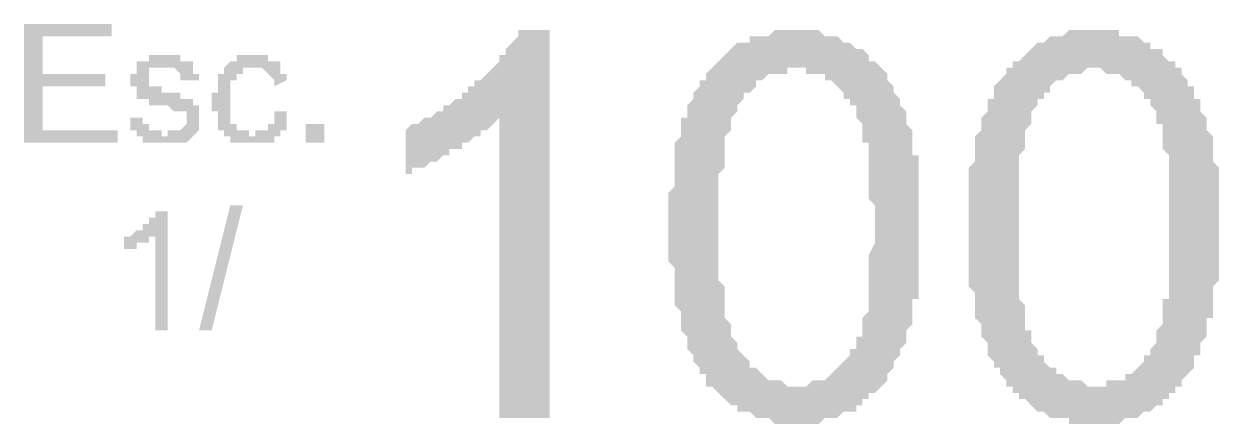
# Model space of a CAD drawing. Header units: inches. Extents: x 17 to 643, y -49 to 16.
# Drawn here: x 630.387 to 631.889, y -48.497 to -47.994 of the extents above; entities that cross this region are included whole.
import ezdxf

# ---------------------------------------------------------------- set-up
doc = ezdxf.new("R2010")
doc.units = ezdxf.units.IN
doc.header["$MEASUREMENT"] = 0
doc.layers.add('PDF_Rellenos sólidos', color=7, linetype='Continuous')

msp = doc.modelspace()

# ---------------------------------------------------------------- hatches: boundary and pattern name
at = {"layer": 'PDF_Rellenos sólidos', "transparency": 33554559}
for points in [[(630.3874, -48.1429), (630.3874, -47.9935), (630.4974, -47.9935), (630.4974, -48.0092), (630.4109, -48.0092), (630.4109, -48.0564), (630.4895, -48.0564), (630.4895, -48.0721), (630.4109, -48.0721), (630.4109, -48.1272), (630.5053, -48.1272), (630.5053, -48.1429)], [(631.0476, -48.4887), (630.9847, -48.4887), (630.9847, -48.1114), (630.9847, -48.1114), (630.9769, -48.1193), (630.9769, -48.1193), (630.969, -48.1272), (630.9612, -48.1272), (630.9612, -48.135), (630.9533, -48.135), (630.9454, -48.1429), (630.9376, -48.1429), (630.9376, -48.1507), (630.9297, -48.1507), (630.9219, -48.1507), (630.9219, -48.1586), (630.914, -48.1586), (630.9061, -48.1665), (630.8983, -48.1665), (630.8904, -48.1743), (630.8904, -48.1743), (630.8826, -48.1743), (630.8747, -48.1743), (630.8747, -48.1822), (630.8668, -48.1822), (630.8668, -48.1272), (630.8747, -48.1193), (630.8826, -48.1193), (630.8904, -48.1114), (630.8983, -48.1114), (630.8983, -48.1114), (630.9061, -48.1036), (630.914, -48.1036), (630.914, -48.0957), (630.9219, -48.0957), (630.9297, -48.0878), (630.9376, -48.0878), (630.9376, -48.08), (630.9454, -48.08), (630.9454, -48.0721), (630.9533, -48.0721), (630.9533, -48.0643), (630.9612, -48.0643), (630.969, -48.0564), (630.9769, -48.0485), (630.9769, -48.0485), (630.9847, -48.0407), (630.9847, -48.0328), (630.9926, -48.0328), (630.9926, -48.025), (631.0005, -48.0171), (631.0005, -48.0171), (631.0083, -48.0092), (631.0083, -48.0014), (631.0083, -48.0014), (631.0476, -48.0014)], [(630.521, -48.1114), (630.5367, -48.1114), (630.5367, -48.1114), (630.5367, -48.1114), (630.5367, -48.1114), (630.5367, -48.1193), (630.5446, -48.1193), (630.5446, -48.1193), (630.5446, -48.1193), (630.5446, -48.1272), (630.5446, -48.1272), (630.5446, -48.1272), (630.5446, -48.1272), (630.5524, -48.1272), (630.5524, -48.1272), (630.5524, -48.1272), (630.5524, -48.1272), (630.5603, -48.1272), (630.5603, -48.1272), (630.5603, -48.1272), (630.5603, -48.135), (630.5681, -48.135), (630.5681, -48.135), (630.5681, -48.135), (630.5681, -48.1272), (630.576, -48.1272), (630.576, -48.1272), (630.576, -48.1272), (630.576, -48.1272), (630.5839, -48.1272), (630.5839, -48.1272), (630.5839, -48.1272), (630.5839, -48.1272), (630.5839, -48.1272), (630.5917, -48.1193), (630.5917, -48.1193), (630.5917, -48.1193), (630.5917, -48.1193), (630.5917, -48.1193), (630.5917, -48.1114), (630.5917, -48.1114), (630.5917, -48.1114), (630.5917, -48.1114), (630.5917, -48.1036), (630.5839, -48.1036), (630.5839, -48.1036), (630.5839, -48.1036), (630.5839, -48.1036), (630.5839, -48.1036), (630.5839, -48.1036), (630.576, -48.1036), (630.576, -48.1036), (630.576, -48.1036), (630.5681, -48.0957), (630.5681, -48.0957), (630.5681, -48.0957), (630.5603, -48.0957), (630.5603, -48.0957), (630.5603, -48.0957), (630.5603, -48.0957), (630.5524, -48.0957), (630.5524, -48.0957), (630.5524, -48.0957), (630.5446, -48.0957), (630.5446, -48.0957), (630.5446, -48.0878), (630.5446, -48.0878), (630.5446, -48.0878), (630.5367, -48.0878), (630.5367, -48.0878), (630.5367, -48.0878), (630.5367, -48.0878), (630.5367, -48.0878), (630.5288, -48.0878), (630.5288, -48.08), (630.5288, -48.08), (630.5288, -48.08), (630.5288, -48.08), (630.5288, -48.08), (630.5288, -48.0721), (630.521, -48.0721), (630.521, -48.0721), (630.521, -48.0721), (630.521, -48.0643), (630.521, -48.0643), (630.521, -48.0643), (630.521, -48.0643), (630.521, -48.0564), (630.521, -48.0564), (630.521, -48.0564), (630.5288, -48.0564), (630.5288, -48.0485), (630.5288, -48.0485), (630.5288, -48.0485), (630.5288, -48.0485), (630.5288, -48.0485), (630.5288, -48.0407), (630.5367, -48.0407), (630.5367, -48.0407), (630.5367, -48.0407), (630.5367, -48.0407), (630.5367, -48.0407), (630.5367, -48.0407), (630.5446, -48.0407), (630.5446, -48.0328), (630.5446, -48.0328), (630.5446, -48.0328), (630.5524, -48.0328), (630.5524, -48.0328), (630.5524, -48.0328), (630.5524, -48.0328), (630.5603, -48.0328), (630.5603, -48.0328), (630.5603, -48.0328), (630.5603, -48.0328), (630.5681, -48.0328), (630.5681, -48.0328), (630.5681, -48.0328), (630.5681, -48.0328), (630.576, -48.0328), (630.576, -48.0328), (630.576, -48.0328), (630.5839, -48.0328), (630.5839, -48.0328), (630.5839, -48.0328), (630.5839, -48.0407), (630.5839, -48.0407), (630.5917, -48.0407), (630.5917, -48.0407), (630.5917, -48.0407), (630.5917, -48.0407), (630.5996, -48.0407), (630.5996, -48.0485), (630.5996, -48.0485), (630.5996, -48.0485), (630.5996, -48.0485), (630.5996, -48.0485), (630.5996, -48.0485), (630.5996, -48.0564), (630.6074, -48.0564), (630.6074, -48.0564), (630.6074, -48.0564), (630.6074, -48.0643), (630.6074, -48.0643), (630.5917, -48.0643), (630.5839, -48.0643), (630.5839, -48.0643), (630.5839, -48.0564), (630.5839, -48.0564), (630.5839, -48.0564), (630.5839, -48.0564), (630.5839, -48.0564), (630.5839, -48.0564), (630.576, -48.0485), (630.576, -48.0485), (630.576, -48.0485), (630.576, -48.0485), (630.576, -48.0485), (630.5681, -48.0485), (630.5681, -48.0485), (630.5681, -48.0485), (630.5681, -48.0485), (630.5603, -48.0485), (630.5603, -48.0485), (630.5603, -48.0485), (630.5524, -48.0485), (630.5524, -48.0485), (630.5524, -48.0485), (630.5524, -48.0485), (630.5446, -48.0485), (630.5446, -48.0485), (630.5446, -48.0564), (630.5446, -48.0564), (630.5446, -48.0564), (630.5446, -48.0564), (630.5446, -48.0564), (630.5446, -48.0643), (630.5446, -48.0643), (630.5446, -48.0643), (630.5446, -48.0643), (630.5446, -48.0643), (630.5446, -48.0721), (630.5446, -48.0721), (630.5446, -48.0721), (630.5446, -48.0721), (630.5524, -48.0721), (630.5524, -48.0721), (630.5524, -48.0721), (630.5524, -48.0721), (630.5524, -48.0721), (630.5524, -48.0721), (630.5603, -48.0721), (630.5603, -48.08), (630.5603, -48.08), (630.5681, -48.08), (630.5681, -48.08), (630.5681, -48.08), (630.5681, -48.08), (630.576, -48.08), (630.576, -48.08), (630.576, -48.08), (630.5839, -48.08), (630.5839, -48.08), (630.5839, -48.08), (630.5839, -48.0878), (630.5917, -48.0878), (630.5917, -48.0878), (630.5917, -48.0878), (630.5917, -48.0878), (630.5917, -48.0878), (630.5917, -48.0878), (630.5996, -48.0878), (630.5996, -48.0878), (630.5996, -48.0878), (630.5996, -48.0957), (630.6074, -48.0957), (630.6074, -48.0957), (630.6074, -48.0957), (630.6074, -48.0957), (630.6074, -48.1036), (630.6074, -48.1036), (630.6074, -48.1036), (630.6074, -48.1036), (630.6074, -48.1114), (630.6074, -48.1114), (630.6074, -48.1114), (630.6074, -48.1114), (630.6074, -48.1114), (630.6074, -48.1193), (630.6074, -48.1193), (630.6074, -48.1193), (630.6074, -48.1193), (630.6074, -48.1272), (630.6074, -48.1272), (630.6074, -48.1272), (630.6074, -48.1272), (630.6074, -48.1272), (630.5996, -48.135), (630.5996, -48.135), (630.5996, -48.135), (630.5996, -48.135), (630.5996, -48.135), (630.5917, -48.1429), (630.5917, -48.1429), (630.5917, -48.1429), (630.5917, -48.1429), (630.5839, -48.1429), (630.5839, -48.1429), (630.5839, -48.1429), (630.5839, -48.1429), (630.576, -48.1429), (630.576, -48.1429), (630.576, -48.1429), (630.576, -48.1429), (630.5681, -48.1429), (630.5681, -48.1429), (630.5681, -48.1429), (630.5681, -48.1429), (630.5603, -48.1429), (630.5603, -48.1429), (630.5603, -48.1429), (630.5603, -48.1429), (630.5524, -48.1429), (630.5524, -48.1429), (630.5524, -48.1429), (630.5446, -48.1429), (630.5446, -48.1429), (630.5446, -48.1429), (630.5446, -48.1429), (630.5446, -48.1429), (630.5367, -48.1429), (630.5367, -48.1429), (630.5367, -48.1429), (630.5367, -48.135), (630.5367, -48.135), (630.5367, -48.135), (630.5288, -48.135), (630.5288, -48.135), (630.5288, -48.135), (630.5288, -48.1272), (630.5288, -48.1272), (630.5288, -48.1272), (630.521, -48.1272), (630.521, -48.1272), (630.521, -48.1193), (630.521, -48.1193), (630.521, -48.1193), (630.521, -48.1193), (630.521, -48.1114), (630.521, -48.1114)], [(630.7018, -48.1036), (630.7175, -48.1036), (630.7175, -48.1114), (630.7175, -48.1114), (630.7175, -48.1114), (630.7175, -48.1114), (630.7175, -48.1193), (630.7175, -48.1193), (630.7175, -48.1193), (630.7175, -48.1193), (630.7175, -48.1272), (630.7096, -48.1272), (630.7096, -48.1272), (630.7096, -48.1272), (630.7096, -48.135), (630.7096, -48.135), (630.7096, -48.135), (630.7096, -48.135), (630.7018, -48.135), (630.7018, -48.135), (630.7018, -48.135), (630.7018, -48.1429), (630.7018, -48.1429), (630.6939, -48.1429), (630.6939, -48.1429), (630.6939, -48.1429), (630.6939, -48.1429), (630.686, -48.1429), (630.686, -48.1429), (630.686, -48.1429), (630.686, -48.1429), (630.6782, -48.1429), (630.6782, -48.1429), (630.6782, -48.1429), (630.6782, -48.1429), (630.6703, -48.1429), (630.6703, -48.1429), (630.6703, -48.1429), (630.6703, -48.1429), (630.6625, -48.1429), (630.6625, -48.1429), (630.6625, -48.1429), (630.6625, -48.1429), (630.6546, -48.1429), (630.6546, -48.1429), (630.6546, -48.1429), (630.6546, -48.1429), (630.6467, -48.1429), (630.6467, -48.135), (630.6467, -48.135), (630.6467, -48.135), (630.6467, -48.135), (630.6389, -48.135), (630.6389, -48.135), (630.6389, -48.135), (630.6389, -48.1272), (630.6389, -48.1272), (630.6389, -48.1272), (630.6389, -48.1272), (630.631, -48.1272), (630.631, -48.1193), (630.631, -48.1193), (630.631, -48.1193), (630.631, -48.1193), (630.631, -48.1193), (630.631, -48.1114), (630.631, -48.1114), (630.631, -48.1114), (630.631, -48.1114), (630.631, -48.1036), (630.631, -48.1036), (630.6232, -48.1036), (630.6232, -48.0957), (630.6232, -48.0957), (630.6232, -48.0957), (630.6232, -48.0957), (630.6232, -48.0878), (630.6232, -48.0878), (630.6232, -48.0878), (630.6232, -48.08), (630.6232, -48.08), (630.6232, -48.08), (630.631, -48.08), (630.631, -48.0721), (630.631, -48.0721), (630.631, -48.0721), (630.631, -48.0721), (630.631, -48.0643), (630.631, -48.0643), (630.631, -48.0643), (630.631, -48.0643), (630.631, -48.0564), (630.631, -48.0564), (630.631, -48.0564), (630.631, -48.0564), (630.6389, -48.0564), (630.6389, -48.0485), (630.6389, -48.0485), (630.6389, -48.0485), (630.6389, -48.0485), (630.6389, -48.0485), (630.6467, -48.0407), (630.6467, -48.0407), (630.6467, -48.0407), (630.6467, -48.0407), (630.6467, -48.0407), (630.6467, -48.0407), (630.6546, -48.0407), (630.6546, -48.0407), (630.6546, -48.0407), (630.6546, -48.0328), (630.6625, -48.0328), (630.6625, -48.0328), (630.6625, -48.0328), (630.6625, -48.0328), (630.6703, -48.0328), (630.6703, -48.0328), (630.6703, -48.0328), (630.6703, -48.0328), (630.6782, -48.0328), (630.6782, -48.0328), (630.6782, -48.0328), (630.686, -48.0328), (630.686, -48.0328), (630.686, -48.0328), (630.686, -48.0328), (630.6939, -48.0328), (630.6939, -48.0328), (630.6939, -48.0328), (630.6939, -48.0407), (630.7018, -48.0407), (630.7018, -48.0407), (630.7018, -48.0407), (630.7018, -48.0407), (630.7018, -48.0407), (630.7096, -48.0407), (630.7096, -48.0485), (630.7096, -48.0485), (630.7096, -48.0485), (630.7096, -48.0485), (630.7096, -48.0485), (630.7096, -48.0564), (630.7175, -48.0564), (630.7175, -48.0564), (630.7175, -48.0564), (630.7175, -48.0564), (630.7175, -48.0643), (630.7175, -48.0643), (630.7175, -48.0643), (630.7175, -48.0643), (630.7018, -48.0721), (630.7018, -48.0643), (630.7018, -48.0643), (630.7018, -48.0643), (630.7018, -48.0643), (630.6939, -48.0564), (630.6939, -48.0564), (630.6939, -48.0564), (630.6939, -48.0564), (630.6939, -48.0564), (630.6939, -48.0564), (630.6939, -48.0564), (630.686, -48.0485), (630.686, -48.0485), (630.686, -48.0485), (630.686, -48.0485), (630.6782, -48.0485), (630.6782, -48.0485), (630.6782, -48.0485), (630.6782, -48.0485), (630.6703, -48.0485), (630.6703, -48.0485), (630.6703, -48.0485), (630.6703, -48.0485), (630.6625, -48.0485), (630.6625, -48.0485), (630.6625, -48.0485), (630.6625, -48.0485), (630.6625, -48.0564), (630.6546, -48.0564), (630.6546, -48.0564), (630.6546, -48.0564), (630.6546, -48.0564), (630.6546, -48.0564), (630.6546, -48.0643), (630.6546, -48.0643), (630.6467, -48.0643), (630.6467, -48.0643), (630.6467, -48.0643), (630.6467, -48.0721), (630.6467, -48.0721), (630.6467, -48.0721), (630.6467, -48.0721), (630.6467, -48.08), (630.6467, -48.08), (630.6467, -48.08), (630.6467, -48.0878), (630.6467, -48.0878), (630.6467, -48.0878), (630.6467, -48.0878), (630.6467, -48.0957), (630.6467, -48.0957), (630.6467, -48.0957), (630.6467, -48.1036), (630.6467, -48.1036), (630.6467, -48.1036), (630.6467, -48.1036), (630.6467, -48.1114), (630.6467, -48.1114), (630.6467, -48.1114), (630.6467, -48.1114), (630.6467, -48.1193), (630.6467, -48.1193), (630.6546, -48.1193), (630.6546, -48.1193), (630.6546, -48.1193), (630.6546, -48.1193), (630.6546, -48.1193), (630.6546, -48.1272), (630.6546, -48.1272), (630.6625, -48.1272), (630.6625, -48.1272), (630.6625, -48.1272), (630.6625, -48.1272), (630.6703, -48.1272), (630.6703, -48.1272), (630.6703, -48.1272), (630.6703, -48.135), (630.6782, -48.135), (630.6782, -48.135), (630.6782, -48.135), (630.6782, -48.1272), (630.6782, -48.1272), (630.686, -48.1272), (630.686, -48.1272), (630.686, -48.1272), (630.686, -48.1272), (630.6939, -48.1272), (630.6939, -48.1272), (630.6939, -48.1272), (630.6939, -48.1272), (630.6939, -48.1193), (630.6939, -48.1193), (630.7018, -48.1193), (630.7018, -48.1193), (630.7018, -48.1193), (630.7018, -48.1114), (630.7018, -48.1114), (630.7018, -48.1114), (630.7018, -48.1036), (630.7018, -48.1036), (630.7018, -48.1036)], [(630.5681, -48.3787), (630.5524, -48.3787), (630.5524, -48.2608), (630.5446, -48.2608), (630.5446, -48.2608), (630.5446, -48.2608), (630.5446, -48.2608), (630.5446, -48.2686), (630.5367, -48.2686), (630.5367, -48.2686), (630.5367, -48.2686), (630.5367, -48.2686), (630.5288, -48.2686), (630.5288, -48.2686), (630.5288, -48.2765), (630.5288, -48.2765), (630.5288, -48.2765), (630.521, -48.2765), (630.521, -48.2765), (630.521, -48.2765), (630.521, -48.2765), (630.5131, -48.2765), (630.5131, -48.2765), (630.5131, -48.2844), (630.5131, -48.2844), (630.5131, -48.2608), (630.5131, -48.2608), (630.5131, -48.2608), (630.521, -48.2608), (630.521, -48.2608), (630.521, -48.2608), (630.521, -48.2608), (630.5288, -48.2529), (630.5288, -48.2529), (630.5288, -48.2529), (630.5288, -48.2529), (630.5288, -48.2529), (630.5367, -48.2529), (630.5367, -48.2451), (630.5367, -48.2451), (630.5367, -48.2451), (630.5367, -48.2451), (630.5446, -48.2451), (630.5446, -48.2451), (630.5446, -48.2372), (630.5446, -48.2372), (630.5446, -48.2372), (630.5524, -48.2372), (630.5524, -48.2372), (630.5524, -48.2293), (630.5524, -48.2293), (630.5524, -48.2293), (630.5524, -48.2293), (630.5524, -48.2293), (630.5524, -48.2293), (630.5681, -48.2293)]]:
    msp.add_hatch(color=256, dxfattribs=at).paths.add_polyline_path(points)
h = msp.add_hatch(color=256, dxfattribs=at)
h.paths.add_polyline_path([(631.197, -48.2529), (631.197, -48.2372), (631.197, -48.2293), (631.197, -48.2215), (631.197, -48.2136), (631.197, -48.2136), (631.197, -48.2058), (631.2048, -48.1979), (631.2048, -48.19), (631.2048, -48.1822), (631.2048, -48.1743), (631.2048, -48.1665), (631.2048, -48.1586), (631.2048, -48.1586), (631.2048, -48.1507), (631.2048, -48.1429), (631.2127, -48.135), (631.2127, -48.135), (631.2127, -48.1272), (631.2127, -48.1193), (631.2127, -48.1114), (631.2205, -48.1114), (631.2205, -48.1036), (631.2205, -48.0957), (631.2284, -48.0878), (631.2284, -48.0878), (631.2284, -48.08), (631.2363, -48.0721), (631.2363, -48.0643), (631.2441, -48.0643), (631.2441, -48.0564), (631.252, -48.0485), (631.252, -48.0485), (631.2598, -48.0407), (631.2598, -48.0407), (631.2677, -48.0328), (631.2677, -48.0328), (631.2756, -48.025), (631.2756, -48.025), (631.2834, -48.0171), (631.2913, -48.0171), (631.2991, -48.0171), (631.2991, -48.0092), (631.307, -48.0092), (631.3149, -48.0092), (631.3227, -48.0092), (631.3306, -48.0014), (631.3306, -48.0014), (631.3384, -48.0014), (631.3463, -48.0014), (631.3542, -48.0014), (631.3542, -48.0014), (631.362, -48.0014), (631.3699, -48.0014), (631.3777, -48.0014), (631.3856, -48.0014), (631.3935, -48.0092), (631.4013, -48.0092), (631.4013, -48.0092), (631.4092, -48.0092), (631.417, -48.0171), (631.4249, -48.0171), (631.4249, -48.0171), (631.4328, -48.025), (631.4328, -48.025), (631.4406, -48.025), (631.4485, -48.0328), (631.4485, -48.0407), (631.4563, -48.0407), (631.4642, -48.0485), (631.4642, -48.0485), (631.4721, -48.0564), (631.4721, -48.0643), (631.4721, -48.0643), (631.4799, -48.0721), (631.4799, -48.0721), (631.4799, -48.08), (631.4878, -48.0878), (631.4878, -48.0878), (631.4878, -48.0957), (631.4956, -48.1036), (631.4956, -48.1114), (631.4956, -48.1193), (631.5035, -48.1272), (631.5035, -48.1272), (631.5035, -48.135), (631.5035, -48.1429), (631.5035, -48.1429), (631.5035, -48.1507), (631.5035, -48.1586), (631.5114, -48.1586), (631.5114, -48.1665), (631.5114, -48.1743), (631.5114, -48.1822), (631.5114, -48.19), (631.5114, -48.1979), (631.5114, -48.1979), (631.5114, -48.2058), (631.5114, -48.2136), (631.5114, -48.2215), (631.5114, -48.2293), (631.5114, -48.2372), (631.5114, -48.2451), (631.5114, -48.2529), (631.5114, -48.2608), (631.5114, -48.2686), (631.5114, -48.2765), (631.5114, -48.2844), (631.5114, -48.2844), (631.5114, -48.2922), (631.5114, -48.3001), (631.5114, -48.3079), (631.5114, -48.3158), (631.5114, -48.3237), (631.5114, -48.3315), (631.5114, -48.3394), (631.5035, -48.3394), (631.5035, -48.3472), (631.5035, -48.3551), (631.5035, -48.363), (631.5035, -48.363), (631.5035, -48.3708), (631.4956, -48.3787), (631.4956, -48.3865), (631.4956, -48.3865), (631.4956, -48.3944), (631.4878, -48.4023), (631.4878, -48.4101), (631.4878, -48.4101), (631.4799, -48.418), (631.4799, -48.4258), (631.4721, -48.4337), (631.4721, -48.4337), (631.4721, -48.4416), (631.4642, -48.4494), (631.4642, -48.4494), (631.4563, -48.4573), (631.4485, -48.4573), (631.4485, -48.4651), (631.4406, -48.4651), (631.4406, -48.473), (631.4328, -48.473), (631.4328, -48.4809), (631.4249, -48.4809), (631.417, -48.4809), (631.4092, -48.4887), (631.4092, -48.4887), (631.4013, -48.4887), (631.3935, -48.4887), (631.3856, -48.4966), (631.3777, -48.4966), (631.3699, -48.4966), (631.362, -48.4966), (631.362, -48.4966), (631.3542, -48.4966), (631.3463, -48.4966), (631.3384, -48.4966), (631.3384, -48.4966), (631.3306, -48.4966), (631.3227, -48.4887), (631.3149, -48.4887), (631.307, -48.4887), (631.307, -48.4887), (631.2991, -48.4809), (631.2913, -48.4809), (631.2834, -48.4809), (631.2834, -48.473), (631.2756, -48.473), (631.2677, -48.4651), (631.2677, -48.4651), (631.2598, -48.4573), (631.2598, -48.4573), (631.252, -48.4494), (631.2441, -48.4494), (631.2441, -48.4416), (631.2441, -48.4416), (631.2441, -48.4337), (631.2363, -48.4337), (631.2363, -48.4258), (631.2363, -48.4258), (631.2284, -48.418), (631.2284, -48.418), (631.2284, -48.4101), (631.2205, -48.4023), (631.2205, -48.4023), (631.2205, -48.3944), (631.2205, -48.3865), (631.2127, -48.3787), (631.2127, -48.3787), (631.2127, -48.3708), (631.2127, -48.363), (631.2127, -48.3551), (631.2048, -48.3472), (631.2048, -48.3394), (631.2048, -48.3394), (631.2048, -48.3315), (631.2048, -48.3237), (631.2048, -48.3158), (631.2048, -48.3079), (631.2048, -48.3001), (631.197, -48.2922), (631.197, -48.2844), (631.197, -48.2765), (631.197, -48.2686), (631.197, -48.2608), (631.197, -48.2529), (631.197, -48.2529)], flags=0)
h.paths.add_polyline_path([(631.2598, -48.2529), (631.2598, -48.2608), (631.2598, -48.2686), (631.2598, -48.2765), (631.2598, -48.2844), (631.2598, -48.2922), (631.2598, -48.3001), (631.2598, -48.3079), (631.2598, -48.3158), (631.2677, -48.3237), (631.2677, -48.3315), (631.2677, -48.3394), (631.2677, -48.3472), (631.2677, -48.3551), (631.2677, -48.363), (631.2677, -48.363), (631.2756, -48.3708), (631.2756, -48.3787), (631.2756, -48.3787), (631.2756, -48.3865), (631.2756, -48.3865), (631.2834, -48.3944), (631.2834, -48.4023), (631.2834, -48.4023), (631.2834, -48.4023), (631.2913, -48.4101), (631.2913, -48.4101), (631.2991, -48.418), (631.2991, -48.4258), (631.307, -48.4258), (631.3149, -48.4337), (631.3149, -48.4337), (631.3227, -48.4416), (631.3306, -48.4416), (631.3306, -48.4416), (631.3384, -48.4416), (631.3463, -48.4494), (631.3542, -48.4494), (631.3542, -48.4494), (631.362, -48.4494), (631.3699, -48.4494), (631.3777, -48.4416), (631.3777, -48.4416), (631.3856, -48.4416), (631.3935, -48.4416), (631.4013, -48.4337), (631.4013, -48.4337), (631.4092, -48.4258), (631.4092, -48.4258), (631.417, -48.418), (631.4249, -48.4101), (631.4249, -48.4101), (631.4249, -48.4023), (631.4328, -48.4023), (631.4328, -48.3944), (631.4328, -48.3944), (631.4328, -48.3865), (631.4406, -48.3865), (631.4406, -48.3787), (631.4406, -48.3708), (631.4406, -48.3708), (631.4406, -48.363), (631.4485, -48.3551), (631.4485, -48.3472), (631.4485, -48.3394), (631.4485, -48.3394), (631.4485, -48.3315), (631.4485, -48.3237), (631.4485, -48.3158), (631.4485, -48.3079), (631.4485, -48.3001), (631.4485, -48.2922), (631.4485, -48.2844), (631.4563, -48.2686), (631.4563, -48.2608), (631.4563, -48.2529), (631.4563, -48.2529), (631.4563, -48.2372), (631.4563, -48.2293), (631.4563, -48.2215), (631.4485, -48.2136), (631.4485, -48.2058), (631.4485, -48.1979), (631.4485, -48.19), (631.4485, -48.1822), (631.4485, -48.1743), (631.4485, -48.1665), (631.4485, -48.1586), (631.4485, -48.1507), (631.4485, -48.1429), (631.4406, -48.1429), (631.4406, -48.135), (631.4406, -48.1272), (631.4406, -48.1193), (631.4406, -48.1193), (631.4328, -48.1114), (631.4328, -48.1114), (631.4328, -48.1036), (631.4328, -48.0957), (631.4249, -48.0957), (631.4249, -48.0957), (631.4249, -48.0878), (631.417, -48.0878), (631.417, -48.08), (631.4092, -48.0721), (631.4092, -48.0721), (631.4013, -48.0643), (631.3935, -48.0643), (631.3935, -48.0564), (631.3856, -48.0564), (631.3777, -48.0564), (631.3699, -48.0564), (631.3699, -48.0485), (631.362, -48.0485), (631.3542, -48.0485), (631.3463, -48.0485), (631.3463, -48.0564), (631.3384, -48.0564), (631.3306, -48.0564), (631.3227, -48.0564), (631.3149, -48.0643), (631.3149, -48.0643), (631.307, -48.0643), (631.307, -48.0721), (631.2991, -48.08), (631.2913, -48.08), (631.2913, -48.0878), (631.2913, -48.0878), (631.2834, -48.0957), (631.2834, -48.0957), (631.2834, -48.1036), (631.2834, -48.1036), (631.2756, -48.1114), (631.2756, -48.1193), (631.2756, -48.1193), (631.2756, -48.1272), (631.2677, -48.135), (631.2677, -48.135), (631.2677, -48.1429), (631.2677, -48.1507), (631.2677, -48.1586), (631.2677, -48.1665), (631.2677, -48.1743), (631.2598, -48.1822), (631.2598, -48.19), (631.2598, -48.1979), (631.2598, -48.2058), (631.2598, -48.2136), (631.2598, -48.2215), (631.2598, -48.2293), (631.2598, -48.2372), (631.2598, -48.2451), (631.2598, -48.2529)], flags=0)
h = msp.add_hatch(color=256, dxfattribs=at)
h.paths.add_polyline_path([(631.5742, -48.2529), (631.5742, -48.2372), (631.5742, -48.2293), (631.5742, -48.2215), (631.5742, -48.2136), (631.5742, -48.2136), (631.5742, -48.2058), (631.5742, -48.1979), (631.5742, -48.19), (631.5742, -48.1822), (631.5742, -48.1743), (631.5821, -48.1665), (631.5821, -48.1586), (631.5821, -48.1586), (631.5821, -48.1507), (631.5821, -48.1429), (631.5821, -48.135), (631.5821, -48.135), (631.59, -48.1272), (631.59, -48.1193), (631.59, -48.1114), (631.59, -48.1114), (631.5978, -48.1036), (631.5978, -48.0957), (631.5978, -48.0878), (631.6057, -48.0878), (631.6057, -48.08), (631.6057, -48.0721), (631.6135, -48.0643), (631.6135, -48.0643), (631.6214, -48.0564), (631.6214, -48.0485), (631.6293, -48.0485), (631.6293, -48.0407), (631.6371, -48.0407), (631.645, -48.0328), (631.645, -48.0328), (631.6528, -48.025), (631.6528, -48.025), (631.6607, -48.0171), (631.6686, -48.0171), (631.6686, -48.0171), (631.6764, -48.0092), (631.6843, -48.0092), (631.6921, -48.0092), (631.6921, -48.0092), (631.7, -48.0014), (631.7079, -48.0014), (631.7157, -48.0014), (631.7236, -48.0014), (631.7314, -48.0014), (631.7314, -48.0014), (631.7393, -48.0014), (631.7472, -48.0014), (631.755, -48.0014), (631.7629, -48.0014), (631.7629, -48.0092), (631.7707, -48.0092), (631.7786, -48.0092), (631.7865, -48.0092), (631.7943, -48.0171), (631.7943, -48.0171), (631.8022, -48.0171), (631.8022, -48.025), (631.81, -48.025), (631.8179, -48.025), (631.8179, -48.0328), (631.8258, -48.0407), (631.8336, -48.0407), (631.8336, -48.0485), (631.8415, -48.0485), (631.8415, -48.0564), (631.8493, -48.0643), (631.8493, -48.0643), (631.8493, -48.0721), (631.8572, -48.0721), (631.8572, -48.08), (631.8572, -48.0878), (631.8651, -48.0878), (631.8651, -48.0957), (631.8651, -48.1036), (631.8729, -48.1114), (631.8729, -48.1193), (631.8729, -48.1272), (631.8729, -48.1272), (631.8808, -48.135), (631.8808, -48.1429), (631.8808, -48.1429), (631.8808, -48.1507), (631.8808, -48.1586), (631.8808, -48.1586), (631.8808, -48.1665), (631.8886, -48.1743), (631.8886, -48.1822), (631.8886, -48.19), (631.8886, -48.1979), (631.8886, -48.1979), (631.8886, -48.2058), (631.8886, -48.2136), (631.8886, -48.2215), (631.8886, -48.2293), (631.8886, -48.2372), (631.8886, -48.2451), (631.8886, -48.2529), (631.8886, -48.2608), (631.8886, -48.2686), (631.8886, -48.2765), (631.8886, -48.2844), (631.8886, -48.2844), (631.8886, -48.2922), (631.8886, -48.3001), (631.8886, -48.3079), (631.8886, -48.3158), (631.8808, -48.3237), (631.8808, -48.3315), (631.8808, -48.3394), (631.8808, -48.3394), (631.8808, -48.3472), (631.8808, -48.3551), (631.8808, -48.363), (631.8729, -48.363), (631.8729, -48.3708), (631.8729, -48.3787), (631.8729, -48.3865), (631.8729, -48.3865), (631.8651, -48.3944), (631.8651, -48.4023), (631.8651, -48.4101), (631.8572, -48.4101), (631.8572, -48.418), (631.8572, -48.4258), (631.8493, -48.4337), (631.8493, -48.4337), (631.8415, -48.4416), (631.8415, -48.4494), (631.8336, -48.4494), (631.8336, -48.4573), (631.8258, -48.4573), (631.8258, -48.4651), (631.8179, -48.4651), (631.8179, -48.473), (631.81, -48.473), (631.8022, -48.4809), (631.8022, -48.4809), (631.7943, -48.4809), (631.7865, -48.4887), (631.7786, -48.4887), (631.7707, -48.4887), (631.7707, -48.4887), (631.7629, -48.4966), (631.755, -48.4966), (631.7472, -48.4966), (631.7393, -48.4966), (631.7314, -48.4966), (631.7314, -48.4966), (631.7236, -48.4966), (631.7157, -48.4966), (631.7079, -48.4966), (631.7, -48.4966), (631.7, -48.4887), (631.6921, -48.4887), (631.6843, -48.4887), (631.6764, -48.4887), (631.6686, -48.4809), (631.6686, -48.4809), (631.6607, -48.4809), (631.6528, -48.473), (631.6528, -48.473), (631.645, -48.4651), (631.6371, -48.4651), (631.6371, -48.4573), (631.6293, -48.4573), (631.6293, -48.4494), (631.6214, -48.4494), (631.6214, -48.4416), (631.6214, -48.4416), (631.6135, -48.4337), (631.6135, -48.4337), (631.6135, -48.4258), (631.6057, -48.4258), (631.6057, -48.418), (631.6057, -48.418), (631.5978, -48.4101), (631.5978, -48.4023), (631.5978, -48.4023), (631.5978, -48.3944), (631.59, -48.3865), (631.59, -48.3787), (631.59, -48.3787), (631.59, -48.3708), (631.5821, -48.363), (631.5821, -48.3551), (631.5821, -48.3472), (631.5821, -48.3394), (631.5821, -48.3394), (631.5821, -48.3315), (631.5742, -48.3237), (631.5742, -48.3158), (631.5742, -48.3079), (631.5742, -48.3001), (631.5742, -48.2922), (631.5742, -48.2844), (631.5742, -48.2765), (631.5742, -48.2686), (631.5742, -48.2608), (631.5742, -48.2529), (631.5742, -48.2529)], flags=0)
h.paths.add_polyline_path([(631.6371, -48.2529), (631.6371, -48.2608), (631.6371, -48.2686), (631.6371, -48.2765), (631.6371, -48.2844), (631.6371, -48.2922), (631.6371, -48.3001), (631.6371, -48.3079), (631.6371, -48.3158), (631.6371, -48.3237), (631.6371, -48.3315), (631.6371, -48.3394), (631.645, -48.3472), (631.645, -48.3551), (631.645, -48.363), (631.645, -48.363), (631.645, -48.3708), (631.645, -48.3787), (631.6528, -48.3787), (631.6528, -48.3865), (631.6528, -48.3865), (631.6528, -48.3944), (631.6607, -48.4023), (631.6607, -48.4023), (631.6607, -48.4023), (631.6607, -48.4101), (631.6686, -48.4101), (631.6686, -48.418), (631.6764, -48.4258), (631.6843, -48.4258), (631.6843, -48.4337), (631.6921, -48.4337), (631.7, -48.4416), (631.7, -48.4416), (631.7079, -48.4416), (631.7157, -48.4416), (631.7236, -48.4494), (631.7236, -48.4494), (631.7314, -48.4494), (631.7393, -48.4494), (631.7472, -48.4494), (631.7472, -48.4416), (631.755, -48.4416), (631.7629, -48.4416), (631.7707, -48.4416), (631.7707, -48.4337), (631.7786, -48.4337), (631.7865, -48.4258), (631.7865, -48.4258), (631.7943, -48.418), (631.7943, -48.4101), (631.8022, -48.4101), (631.8022, -48.4023), (631.8022, -48.4023), (631.81, -48.3944), (631.81, -48.3944), (631.81, -48.3865), (631.81, -48.3865), (631.81, -48.3787), (631.8179, -48.3708), (631.8179, -48.3708), (631.8179, -48.363), (631.8179, -48.3551), (631.8179, -48.3472), (631.8179, -48.3394), (631.8258, -48.3394), (631.8258, -48.3315), (631.8258, -48.3237), (631.8258, -48.3158), (631.8258, -48.3079), (631.8258, -48.3001), (631.8258, -48.2922), (631.8258, -48.2844), (631.8258, -48.2686), (631.8258, -48.2608), (631.8258, -48.2529), (631.8258, -48.2529), (631.8258, -48.2372), (631.8258, -48.2293), (631.8258, -48.2215), (631.8258, -48.2136), (631.8258, -48.2058), (631.8258, -48.1979), (631.8258, -48.19), (631.8258, -48.1822), (631.8258, -48.1743), (631.8258, -48.1665), (631.8258, -48.1586), (631.8179, -48.1507), (631.8179, -48.1429), (631.8179, -48.1429), (631.8179, -48.135), (631.8179, -48.1272), (631.8179, -48.1193), (631.81, -48.1193), (631.81, -48.1114), (631.81, -48.1114), (631.81, -48.1036), (631.8022, -48.0957), (631.8022, -48.0957), (631.8022, -48.0957), (631.8022, -48.0878), (631.7943, -48.0878), (631.7943, -48.08), (631.7865, -48.0721), (631.7786, -48.0721), (631.7786, -48.0643), (631.7707, -48.0643), (631.7629, -48.0564), (631.7629, -48.0564), (631.755, -48.0564), (631.7472, -48.0564), (631.7393, -48.0485), (631.7393, -48.0485), (631.7314, -48.0485), (631.7236, -48.0485), (631.7157, -48.0564), (631.7079, -48.0564), (631.7079, -48.0564), (631.7, -48.0564), (631.6921, -48.0643), (631.6921, -48.0643), (631.6843, -48.0643), (631.6764, -48.0721), (631.6764, -48.08), (631.6686, -48.08), (631.6686, -48.0878), (631.6607, -48.0878), (631.6607, -48.0957), (631.6607, -48.0957), (631.6528, -48.1036), (631.6528, -48.1036), (631.6528, -48.1114), (631.6528, -48.1193), (631.6528, -48.1193), (631.645, -48.1272), (631.645, -48.135), (631.645, -48.135), (631.645, -48.1429), (631.645, -48.1507), (631.6371, -48.1586), (631.6371, -48.1665), (631.6371, -48.1743), (631.6371, -48.1822), (631.6371, -48.19), (631.6371, -48.1979), (631.6371, -48.2058), (631.6371, -48.2136), (631.6371, -48.2215), (631.6371, -48.2293), (631.6371, -48.2372), (631.6371, -48.2451), (631.6371, -48.2529)], flags=0)

# ---------------------------------------------------------------- linework, layer by layer
at = {"layer": 'PDF_Rellenos sólidos', "lineweight": 13, "transparency": 33554559}
for points in [[(630.7411, -48.1429), (630.7411, -48.1193), (630.7646, -48.1429), (630.7646, -48.1193)], [(630.6074, -48.3787), (630.6467, -48.2215), (630.6232, -48.3787), (630.6625, -48.2215)]]:
    msp.add_solid(points, dxfattribs=at)

doc.saveas('drawing.dxf')
